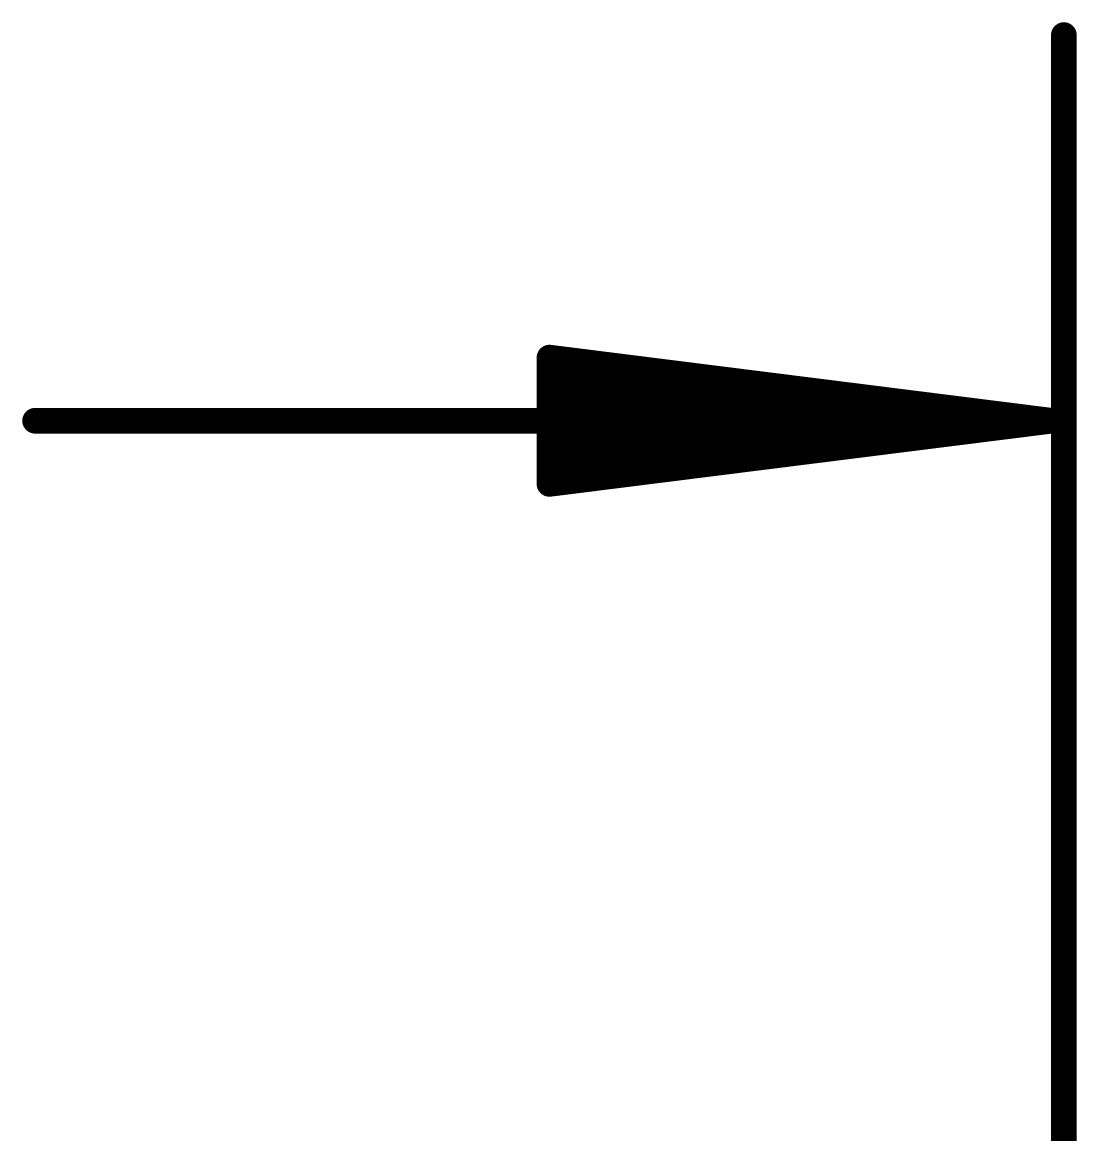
# Model space of a CAD drawing. Extents: x -10 to 102, y -14 to 18.
# Drawn here: x -2.22 to 3.11, y 12.32 to 17.94 of the extents above; entities that cross this region are included whole.
import ezdxf

# ---------------------------------------------------------------- set-up
doc = ezdxf.new("R2010")
doc.units = 0
doc.layers.add('47', color=253, linetype='CONTINUOUS')

msp = doc.modelspace()

# ---------------------------------------------------------------- linework, layer by layer
at = {"layer": '47', "const_width": 0.13}
for points in [[(3.048, 10.033), (3.048, 17.8758)], [(2.983, 15.9258), (0.448, 16.245)], [(0.448, 16.245), (0.448, 15.6066)], [(2.983, 15.9258), (0.448, 16.1858)], [(2.983, 15.9258), (0.448, 16.0558)], [(2.983, 15.9258), (-2.152, 15.9258)], [(0.448, 15.6066), (2.983, 15.9258)], [(0.448, 15.7958), (2.983, 15.9258)], [(0.448, 15.6658), (2.983, 15.9258)]]:
    msp.add_lwpolyline(points, dxfattribs=at)
at = {"layer": '47', "const_width": 0.065}
for points in [[(3.0805, 17.8758, 1), (3.0155, 17.8758)], [(0.4521, 16.2773, 1), (0.4439, 16.2128)], [(0.4805, 16.245, 1), (0.4155, 16.245)], [(0.4513, 16.2181, 1), (0.4447, 16.1535)], [(0.4497, 16.0883, 1), (0.4463, 16.0233)], [(-2.152, 15.9583, 1), (-2.152, 15.8933)], [(2.9871, 15.8936, 1), (2.9789, 15.958)], [(2.9789, 15.8936, 1), (2.9871, 15.958)], [(2.9863, 15.8935, 1), (2.9797, 15.9581)], [(2.9797, 15.8935, 1), (2.9863, 15.9581)], [(2.9813, 15.8933, 1), (2.9847, 15.9583)], [(2.9847, 15.8933, 1), (2.9813, 15.9583)], [(2.983, 15.8933, 1), (2.983, 15.9583)], [(0.4463, 15.8283, 1), (0.4497, 15.7633)], [(0.4447, 15.6981, 1), (0.4513, 15.6335)], [(0.4439, 15.6388, 1), (0.4521, 15.5743)], [(0.4155, 15.6066, 1), (0.4805, 15.6066)]]:
    msp.add_lwpolyline(points, format="xyb", dxfattribs=at)

doc.saveas('drawing.dxf')
